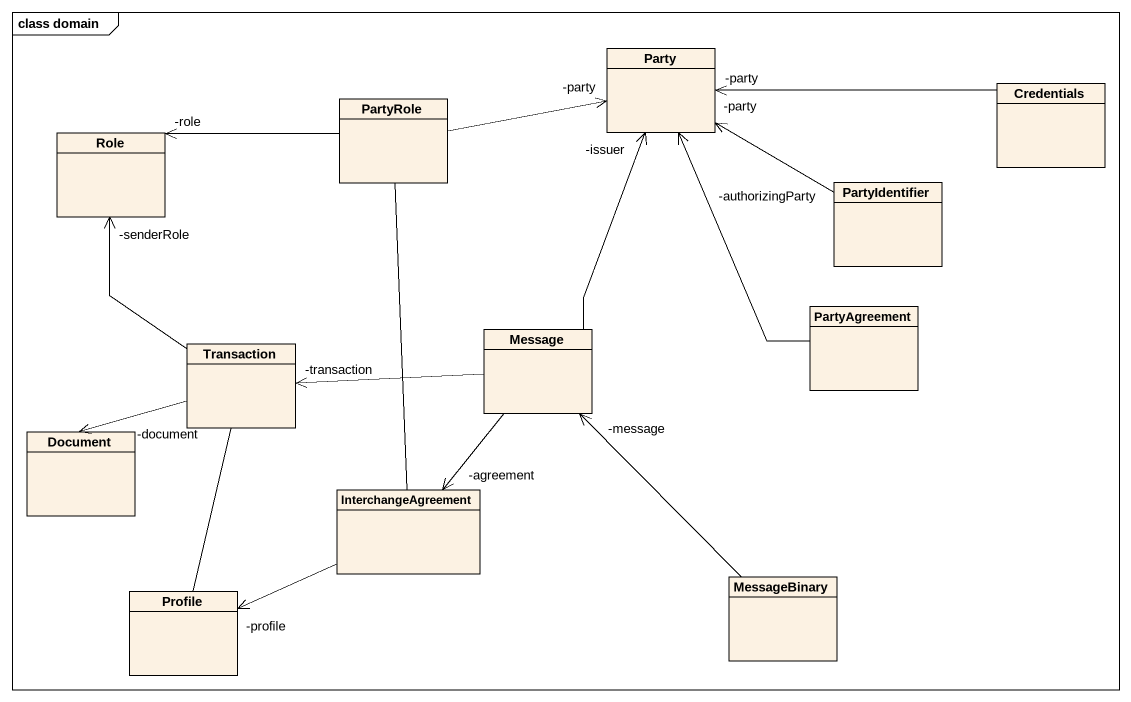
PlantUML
@startuml
mainframe class domain
hide circle
hide empty members
class Party
class PartyRole
class Credentials
class Role
class PartyIdentifier
class Message
class PartyAgreement
class Transaction
class Document
class InterchangeAgreement
class Profile
class MessageBinary
PartyRole -right-> "-party" Party
PartyRole -left-> "-role" Role
PartyRole -- InterchangeAgreement
Credentials -left-> "-party" Party
PartyIdentifier -left-> "-party" Party
Message -up-> "-issuer" Party
Message -left-> "-transaction" Transaction
Message --> "-agreement" InterchangeAgreement
PartyAgreement -up-> "-authorizingParty" Party
Transaction -up-> "-senderRole" Role
Transaction -left-> "-document" Document
InterchangeAgreement -left-> "-profile" Profile
Profile -up- Transaction
MessageBinary -up-> "-message" Message
@enduml
